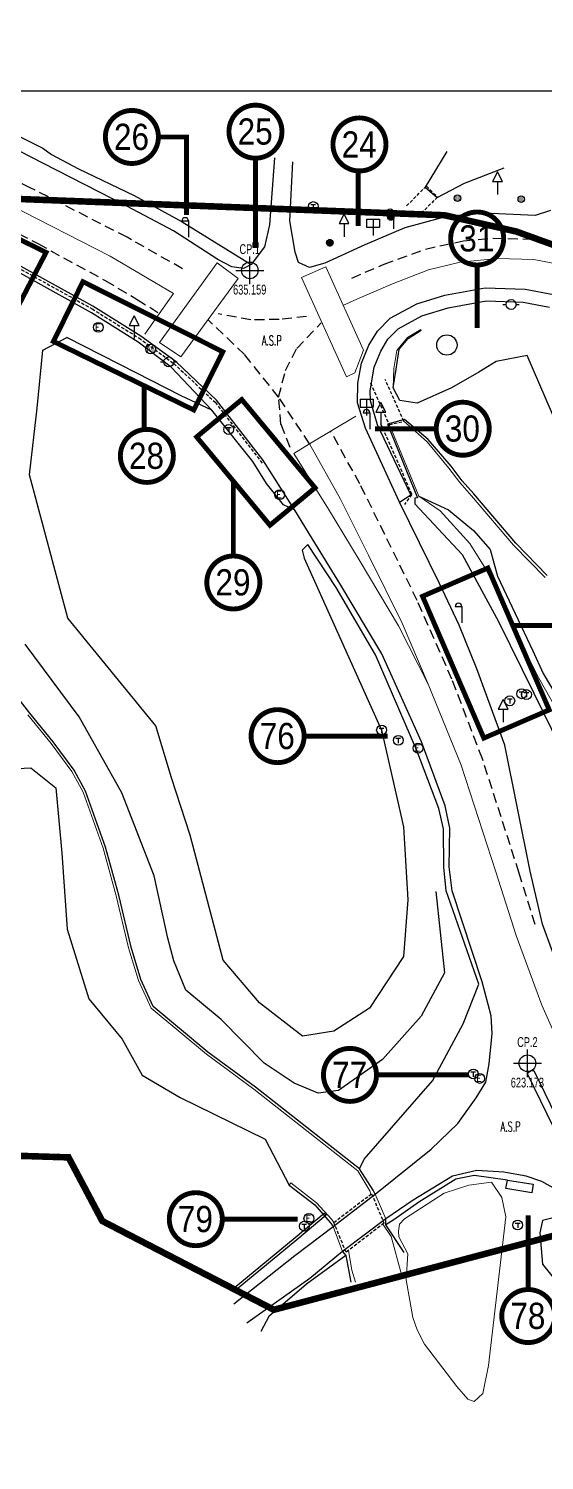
# Model space of a CAD drawing. Extents: x 120542 to 122291, y 586607 to 587713.
# Drawn here: x 120858.6 to 120937.3, y 587350.8 to 587569.5 of the extents above; entities that cross this region are included whole.
import ezdxf
from ezdxf.enums import TextEntityAlignment as Align

# ---------------------------------------------------------------- set-up
doc = ezdxf.new("R2010")
doc.units = 0
doc.header["$MEASUREMENT"] = 0
doc.linetypes.add('DASHED', pattern=[0.75, 0.5, -0.25])
doc.linetypes.add('PHANTOM2', pattern=[1.25, 0.625, -0.125, 0.125, -0.125, 0.125, -0.125])
for name, color, linetype in [('_0넘버링', 7, 'Continuous'), ('_조사구역', 6, 'Continuous'), ('가드레일', 114, 'Continuous'), ('가로등', 7, 'Continuous'), ('갈매기표지판', 2, 'Continuous'), ('기준점', 1, 'Continuous'), ('도로_보도블럭', 202, 'Continuous'), ('도로_아스콘', 1, 'Continuous'), ('반사경', 1, 'Continuous'), ('석축_상단', 25, 'SUKCHUK'), ('수로(박스)', 5, 'DASHED'), ('수로(유형)', 144, 'Continuous'), ('신호등', 1, 'Continuous'), ('안내표지판', 3, 'Continuous'), ('옹벽_상단', 2, 'ONGBYUCK'), ('이정표', 2, 'Continuous'), ('전력주', 2, 'Continuous'), ('주의표지판', 1, 'Continuous'), ('지형_상단', 7, 'SUNGJEULTO'), ('지형_하단', 7, 'Continuous'), ('집수맨홀', 144, 'Continuous'), ('차선', 7, 'DASHED'), ('통신주', 2, 'Continuous'), ('화단', 3, 'Continuous')]:
    doc.layers.add(name, color=color, linetype=linetype)
for name, color, linetype, lineweight in [('교량', 4, 'Continuous', 18), ('바닥재질', 254, 'Continuous', 20), ('밭', 3, 'Continuous', 18), ('석축_하단', 30, 'Continuous', 18), ('옹벽_하단', 2, 'Continuous', 18), ('일단정지선', 7, 'Continuous', 20), ('중앙선', 2, 'Continuous', 18), ('횡단보도', 254, 'Continuous', 9)]:
    doc.layers.add(name, color=color, linetype=linetype, lineweight=lineweight)
doc.styles.add('GHS', font='simplex.shx', dxfattribs={"bigfont": 'ngsw.shx'})
doc.styles.add('JKS_FONT', font='', dxfattribs={"height": 1.5})
doc.styles.add('sks-ghs', font='romans.shx', dxfattribs={"bigfont": 'ghs.shx'})
doc.styles.get("Standard").update_dxf_attribs({"font": 'NGULIM.TTF'})
doc.styles.get('JKS_FONT').set_extended_font_data('Expo M')
doc.linetypes.add('ONGBYUCK', pattern='A,1,0,[")",sks-ghs,S=0.5,R=90,X=0.5,Y=0],2', length=3)
doc.linetypes.add('SUKCHUK', pattern='A,1,["V",sks-ghs,S=0.5,R=0,X=0.5,Y=0],0.25,["V",sks-ghs,S=0.5,R=0,X=0.5,Y=0],0.25,["V",sks-ghs,S=0.5,R=0,X=0.5,Y=0],1', length=2.5)
doc.linetypes.add('SUNGJEULTO', pattern='A,0.25,["|",sks-ghs,S=0.3,R=0,X=0.5,Y=0.1],0.55,["|",sks-ghs,S=0.15,R=0,X=0.5,Y=0.05],0.25', length=1.05)

# ---------------------------------------------------------------- blocks, each defined once
blk = doc.blocks.new('기준점')
at = {"layer": '기준점', "linetype": 'Continuous'}
for p, q in [((-2.12, 0), (2.12, 0)), ((0, -2.12), (0, 2.12))]:
    blk.add_line(p, q, dxfattribs=at)
blk.add_circle((0, 0), 1.27, dxfattribs=at)
blk = doc.blocks.new('가로등')
at = {"layer": '가로등'}
for points in [[(-1, 2.5), (0, 2.5)], [(0, 2.5), (0, 0)]]:
    blk.add_lwpolyline(points, dxfattribs=at)
blk.add_arc((-0.5, 2.5), 0.5, 0, 180, dxfattribs=at)
blk = doc.blocks.new('갈매기표지판')
at = {"layer": '갈매기표지판'}
h = blk.add_hatch(dxfattribs=at)
h.set_pattern_fill('DOTS', color=256, scale=0.05, style=0)
h.set_pattern_definition([(0, (-231375.344, -556118.692), (0.0396875, 0.079375), [0, -0.079375])])
edge = h.paths.add_edge_path()
edge.add_arc((0, 0), 0.5, 0, 360)
blk.add_circle((0, 0), 0.5, dxfattribs=at)
blk = doc.blocks.new('전력주')
at = {"layer": '전력주'}
blk.add_circle((0, 0), 0.75, dxfattribs=at)
at = {"layer": '전력주', "style": 'GHS'}
blk.add_text('E', height=1, rotation=359.9995, dxfattribs=at).set_placement((-0.5, -0.48))
blk = doc.blocks.new('집수맨홀')
at = {"layer": '집수맨홀'}
blk.add_lwpolyline([(-0.37, 0.37), (0.38, 0.37), (0.38, -0.38), (-0.37, -0.38)], close=True, dxfattribs=at)
at = {"layer": '집수맨홀', "color": 251}
for points in [[(-0.37, 0.3), (0.38, 0.3)], [(-0.37, 0.22), (0.38, 0.22)], [(-0.37, 0.15), (0.38, 0.15)], [(-0.37, 0.07), (0.38, 0.07)], [(-0.37, 0), (0.38, 0)], [(-0.37, -0.08), (0.38, -0.08)], [(-0.37, -0.15), (0.38, -0.15)], [(-0.37, -0.23), (0.38, -0.23)], [(-0.37, -0.3), (0.38, -0.3)]]:
    blk.add_lwpolyline(points, dxfattribs=at)
blk = doc.blocks.new('주의표지판')
at = {"layer": '주의표지판'}
for points in [[(0, 3.5), (-0.75, 2)], [(0.75, 2), (0, 3.5)], [(-0.75, 2), (0.75, 2)], [(0, 2), (0, 0)]]:
    blk.add_lwpolyline(points, dxfattribs=at)
blk = doc.blocks.new('이정표')
at = {"layer": '이정표', "color": 0}
for p, q in [((-1, 2.5), (1, 2.5)), ((-1, 2.5), (-1, 1.3)), ((0, 2.5), (0, 0)), ((1, 2.5), (1, 1.3)), ((-1, 1.3), (1, 1.3))]:
    blk.add_line(p, q, dxfattribs=at)
blk = doc.blocks.new('신호등')
at = {"layer": '신호등'}
for points in [[(-1.25, 0), (-0.75, 0)], [(0.75, 0), (1.25, 0)]]:
    blk.add_lwpolyline(points, dxfattribs=at)
blk.add_circle((0, 0), 0.75, dxfattribs=at)
blk = doc.blocks.new('통신주')
at = {"layer": '통신주', "flags": 128}
for points in [[(-0.37, 0.31), (0.35, 0.31)], [(0, 0.31), (0, -0.42)]]:
    blk.add_lwpolyline(points, dxfattribs=at)
at = {"layer": '통신주'}
blk.add_circle((0, 0), 0.75, dxfattribs=at)
blk = doc.blocks.new('반사경')
at = {"layer": '반사경'}
blk.add_circle((0, 0), 0.75, dxfattribs=at)
blk.add_text('M', height=1, dxfattribs=at).set_placement((-0.6, -0.48))

msp = doc.modelspace()

# ---------------------------------------------------------------- linework, layer by layer
msp.add_lwpolyline([(120805.5, 587285), (120805.5, 587560), (121255.5, 587560), (121255.5, 587285), (120805.5, 587285)])
at = {"layer": '_0넘버링', "linetype": 'Continuous', "const_width": 0.75, "flags": 128}
for points in [[(120870.28, 587552.95, -1), (120878.38, 587552.95, -1)], [(120889.15, 587553.76, -1), (120897.25, 587553.76, -1)], [(120923, 587537.44, -1), (120931.1, 587537.44, -1)], [(120920.8, 587508.38, -1), (120928.9, 587508.38, -1)], [(120885.77, 587484.89, -1), (120893.87, 587484.89, -1)], [(120892.53, 587461.42, -1), (120900.63, 587461.42, -1)], [(120903.58, 587409.67, -1), (120911.68, 587409.67, -1)], [(120880.04, 587387.63, -1), (120888.14, 587387.63, -1)], [(120930.8, 587372.83, -1), (120938.9, 587372.83, -1)]]:
    msp.add_lwpolyline(points, format="xyb", close=True, dxfattribs=at)
for points, elevation in [([(120905.03, 587551.81, -1), (120913.13, 587551.81, -1)], -639), ([(120872.57, 587504.23, -1), (120880.67, 587504.23, -1)], -6)]:
    msp.add_lwpolyline(points, format="xyb", close=True, dxfattribs=dict(at, elevation=elevation))
for points in [[(120882.66, 587541.03), (120882.66, 587552.95), (120878.38, 587552.95)], [(120893.2, 587536.82), (120893.2, 587549.71)], [(120908.89, 587539.34), (120908.89, 587547.63)], [(120927.05, 587523.76), (120927.05, 587533.39)], [(120911.43, 587508.38), (120920.8, 587508.38)], [(120889.82, 587500.39), (120889.82, 587488.92)], [(120913.36, 587461.42), (120900.63, 587461.42)], [(120925.72, 587409.67), (120911.68, 587409.67)], [(120934.85, 587388.22), (120934.85, 587376.88)], [(120899.64, 587387.63), (120888.14, 587387.63)]]:
    msp.add_lwpolyline(points, dxfattribs=at)
at = {"layer": '_0넘버링', "linetype": 'Continuous', "const_width": 0.75, "elevation": 633, "flags": 128}
for points in [[(120856.39, 587525.99), (120834.97, 587536.61), (120839.63, 587545.99), (120861.23, 587535.31)], [(120883.77, 587511.25), (120862.35, 587521.72), (120866.86, 587530.85), (120888.23, 587520.13)]]:
    msp.add_lwpolyline(points, close=True, dxfattribs=at)
at = {"layer": '_0넘버링', "linetype": 'Continuous', "const_width": 0.75, "flags": 128}
for points, elevation in [([(120876.2, 587514.95), (120876.2, 587508.45)], 633), ([(120932.51, 587478.33), (120940.5, 587478.33)], 624.26)]:
    msp.add_lwpolyline(points, dxfattribs=dict(at, elevation=elevation))
for points in [[(120884.22, 587507.13), (120895.41, 587493.64), (120902.3, 587499.36), (120891.11, 587512.84)], [(120918.71, 587482.78), (120928.69, 587487.1), (120938.05, 587465.43), (120928.07, 587461.12)]]:
    msp.add_lwpolyline(points, close=True, dxfattribs=at)
at = {"layer": '_0넘버링', "linetype": 'Continuous'}
msp.add_circle((120922.43, 587521.17), 1.55, dxfattribs=at)
at = {"layer": '_조사구역', "color": 1, "linetype": 'PHANTOM2', "ltscale": 10, "const_width": 1, "flags": 128}
msp.add_lwpolyline([(120942.73, 587386.16), (120969.77, 587373.17), (120970.39, 587355.26), (120996.29, 587307.6), (121014.99, 587313.66), (121016.02, 587277.86), (121047.83, 587241.4), (121037.77, 587223.26), (121063.21, 587189.12), (121067.26, 587176.25), (121077.98, 587158.53), (121078.75, 587148.73), (121085.96, 587140.35), (121088.79, 587120.65), (121118.55, 587113.52), (121147.24, 587044.94), (120862.79, 587014.52), (120854.87, 586964.35), (120887.03, 586933.69), (120856.91, 586913.09), (120845.14, 586891.51), (120835.39, 586877.63), (120823.7, 586865.29), (120771.16, 586826.09), (120831.32, 586803.5), (120866.24, 586814.66), (120890.52, 586752.11), (120934.32, 586765.96), (120985.17, 586829.53), (121013.59, 586807.2), (121028.45, 586804.98), (121064.67, 586804.08), (121086.32, 586710.01), (121112.13, 586724.4), (121131.77, 586719.51), (121179.99, 586733.06), (121203.55, 586842.49), (121212.05, 586846.4), (121187.19, 586899.13), (121247.41, 586973.95), (121253.28, 586973.7), (121268.7, 586987.04), (121277.57, 587010.52), (121307.56, 587010.67), (121320.26, 587005.27), (121334.53, 587007.69), (121358.36, 587005.3), (121377.01, 587042.97), (121399.54, 587073.97), (121413.69, 587082.99), (121464.57, 587085.36), (121492.22, 587065.33), (121549.85, 587023.61), (121571.25, 587072.4), (121627.06, 587079.46), (121687.79, 587127.69), (121765.91, 587161.14), (121787.7, 587076.86), (121871.05, 586990.75), (121916.73, 586900.5), (122030.17, 586949.19), (122128.5, 586978.21), (122124.52, 587047.59), (122116.24, 587072.33), (122123.19, 587086.44), (122112.92, 587128.07), (122080.89, 587161.55), (122095.32, 587225.96), (122094.86, 587283.94), (122081.68, 587322.9), (122092.65, 587349.17), (122097.02, 587360.59), (122084.13, 587404.24), (122073.39, 587425.61), (122076.86, 587447.62), (122074.44, 587460.5), (122072.5, 587470.82), (122059.86, 587484.02), (122048.86, 587494.28), (122045.6, 587510.39), (122000.94, 587515.2), (121855.6, 587433.14), (121827.86, 587452.06), (121811.36, 587382.45), (121746.85, 587366.99), (121710.16, 587366.44), (121625.79, 587365.18), (121668.35, 587429.01), (121684.54, 587454.25), (121695.8, 587469.72), (121717.52, 587499.53), (121656.51, 587568.96), (121635.67, 587565.59), (121586.87, 587554.29), (121547.43, 587532.99), (121536.15, 587517.51), (121511.71, 587514.18), (121307.18, 587493.88), (121267.91, 587463.58), (121243.76, 587490.95), (121232.41, 587498.91), (121205.85, 587500.55), (121174.8, 587522.94), (121143.22, 587537.24), (121123.8, 587545.84), (121113.64, 587566.46), (121103.26, 587558.24), (121056.07, 587553.66), (121033.41, 587552.73), (121024.03, 587549.68), (121003.93, 587541.06), (120973.53, 587523.84), (120933.05, 587538.5), (120929.86, 587539.23), (120929.58, 587539.29), (120922.09, 587540.99), (120800.6, 587545.64), (120748.17, 587511.92), (120773.67, 587466.36), (120785.63, 587461.4), (120792.72, 587449.91), (120813.97, 587451.16), (120822.53, 587441.61), (120841.91, 587438.02), (120843.52, 587397.73), (120864.66, 587397.07), (120869.81, 587387.35), (120896.01, 587373.79)], close=True, dxfattribs=at)
at = {"layer": '가드레일', "linetype": 'DASHED'}
for p, q in [((120857.44, 587532.71, 636.37), (120868.26, 587526.69, 635.71)), ((120868.26, 587526.69, 635.71), (120875.4, 587522.25, 635.12)), ((120875.4, 587522.25, 635.12), (120880.73, 587518.35, 634.64)), ((120880.73, 587518.35, 634.64), (120887.04, 587512.42, 633.98)), ((120887.04, 587512.42, 633.98), (120894.33, 587503.01, 632.93)), ((120912.31, 587509.18, 632.87), (120917.08, 587498.31, 631.72)), ((120917.08, 587498.31, 631.72), (120915.93, 587496.81, 631.59))]:
    msp.add_line(p, q, dxfattribs=at)
at = {"layer": '교량'}
msp.add_lwpolyline([(120911.46, 587391.47), (120905.04, 587386.49), (120906.48, 587382.67), (120913.13, 587387.66), (120911.46, 587391.47)], dxfattribs=at)
at = {"layer": '도로_보도블럭'}
for p, q in [((120847.26, 587557.96, 637.72), (120860.71, 587551.23, 636.98)), ((120860.71, 587551.23, 636.98), (120862.06, 587550.27, 636.9)), ((120862.06, 587550.27, 636.9), (120866.18, 587548.06, 636.67)), ((120866.18, 587548.06, 636.67), (120874.7, 587544.02, 636.21)), ((120874.7, 587544.02, 636.21), (120882.02, 587540.01, 635.73)), ((120882.02, 587540.01, 635.73), (120892.55, 587533.47, 635.04)), ((120918.59, 587525.61, 635.08), (120922.6, 587526.83, 635.38)), ((120922.6, 587526.83, 635.38), (120928.41, 587527.9, 635.73)), ((120928.41, 587527.9, 635.73), (120934.07, 587527.7, 635.96)), ((120934.07, 587527.7, 635.96), (120938.11, 587526.96)), ((120914.97, 587523.66, 634.76), (120918.59, 587525.61, 635.08)), ((120912.32, 587520.25, 634.11), (120913.41, 587522.07)), ((120913.41, 587522.07), (120914.97, 587523.66, 634.76)), ((120911.33, 587517.81, 633.7), (120912.32, 587520.25, 634.11)), ((120910.69, 587514.16, 633.29), (120911.33, 587517.81, 633.7)), ((120910.78, 587512.64, 633.17), (120910.69, 587514.16, 633.29)), ((120911.81, 587508.97, 632.84), (120910.78, 587512.64, 633.17)), ((120916.93, 587498.28, 631.75), (120911.81, 587508.97, 632.84)), ((120915.21, 587497.17, 631.55), (120916.93, 587498.28, 631.75))]:
    msp.add_line(p, q, dxfattribs=at)
at = {"layer": '도로_아스콘'}
for p, q in [((120860.75, 587548.94, 636.69), (120846.87, 587556.03, 637.46)), ((120873.54, 587542.38, 636.01), (120860.75, 587548.94, 636.69)), ((120896.11, 587549.77, 636.25), (120895.34, 587539.51, 635.21)), ((120898.45, 587540.14, 635.19), (120898.93, 587549.16, 636.13)), ((120880.71, 587538.59, 635.5), (120873.54, 587542.38, 636.01)), ((120938.26, 587541.74, 636.13), (120935.91, 587540.95, 635.96)), ((120895.34, 587539.51, 635.21), (120894.58, 587536.16, 635.03)), ((120899.28, 587535.36, 634.86), (120898.45, 587540.14, 635.19)), ((120921.47, 587540.56, 635.44), (120916.01, 587539.07, 635.21)), ((120926.97, 587541.35, 635.66), (120921.47, 587540.56, 635.44)), ((120935.91, 587540.95, 635.96), (120926.97, 587541.35, 635.66)), ((120887.47, 587534.21, 635.24), (120880.71, 587538.59, 635.5)), ((120916.01, 587539.07, 635.21), (120909.92, 587536.46, 634.96)), ((120894.58, 587536.16, 635.03), (120892.55, 587533.47, 635.04)), ((120899.77, 587533.78, 634.73), (120899.28, 587535.36, 634.86)), ((120909.92, 587536.46, 634.96), (120903.8, 587533.66, 634.72)), ((120868.35, 587527.09, 635.52), (120857.44, 587533.17, 636.25)), ((120889.6, 587533.09, 635.14), (120887.47, 587534.21, 635.24)), ((120891.39, 587532.84, 635.07), (120889.6, 587533.09, 635.14)), ((120892.55, 587533.47, 635.04), (120891.39, 587532.84, 635.07)), ((120901.45, 587533.01, 634.7), (120899.77, 587533.78, 634.73)), ((120903.8, 587533.66, 634.72), (120901.45, 587533.01, 634.7)), ((120917.82, 587527.46, 634.84), (120922.12, 587528.78, 635.18)), ((120922.12, 587528.78, 635.18), (120928.26, 587529.91, 635.52)), ((120928.26, 587529.91, 635.52), (120934.37, 587529.69, 635.79)), ((120934.37, 587529.69, 635.79), (120938.73, 587528.88, 635.93)), ((120875.69, 587522.52, 634.99), (120868.35, 587527.09, 635.52)), ((120913.76, 587525.28, 634.56), (120917.82, 587527.46, 634.84)), ((120911.82, 587523.3, 634.21), (120913.76, 587525.28, 634.56)), ((120881.09, 587518.58, 634.4), (120875.69, 587522.52, 634.99)), ((120910.52, 587521.15, 633.95), (120911.82, 587523.3, 634.21)), ((120909.4, 587518.38, 633.73), (120910.52, 587521.15, 633.95)), ((120887.27, 587512.76, 633.74), (120881.09, 587518.58, 634.4)), ((120908.81, 587515.36, 633.49), (120909.4, 587518.38, 633.73)), ((120908.78, 587512.34, 633.15), (120908.81, 587515.36, 633.49)), ((120894.32, 587503.63, 632.76), (120887.27, 587512.76, 633.74)), ((120910, 587508.46, 632.72), (120908.78, 587512.34, 633.15)), ((120915.21, 587497.17, 631.55), (120910, 587508.46, 632.72)), ((120899.22, 587495.94, 631.95), (120894.32, 587503.63, 632.76)), ((120901.88, 587491.59, 631.49), (120899.22, 587495.94, 631.95)), ((120921.28, 587484.76, 630.32), (120915.21, 587497.17, 631.55)), ((120906.09, 587484.74, 630.74), (120901.88, 587491.59, 631.49)), ((120912.5, 587473.97, 629.61), (120906.09, 587484.74, 630.74)), ((120924.28, 587478.38, 629.64), (120921.28, 587484.76, 630.32)), ((120926.98, 587471.72, 629.04), (120924.28, 587478.38, 629.64)), ((120918.54, 587460.55, 628.2), (120912.5, 587473.97, 629.61)), ((120931.26, 587460.05, 627.98), (120926.98, 587471.72, 629.04)), ((120922.15, 587450.77, 627.24), (120918.54, 587460.55, 628.2)), ((120935.12, 587440.77, 625.92), (120931.26, 587460.05, 627.98)), ((120922.9, 587447.38, 626.9), (120922.15, 587450.77, 627.24)), ((120922.8, 587441.43, 626.3), (120922.9, 587447.38, 626.9)), ((120923.23, 587437.77, 625.89), (120922.8, 587441.43, 626.3)), ((120937.05, 587432.72, 624.99), (120935.12, 587440.77, 625.92)), ((120927.8, 587423.91, 624.48), (120923.23, 587437.77, 625.89)), ((120941.14, 587421.37, 623.52), (120937.05, 587432.72, 624.99)), ((120929.21, 587418.69, 623.91), (120927.8, 587423.91, 624.48)), ((120929.33, 587416.01, 623.66), (120929.21, 587418.69, 623.91)), ((120928.86, 587411.34, 623.23), (120929.33, 587416.01, 623.66)), ((120928.36, 587408.54, 623), (120928.86, 587411.34, 623.23)), ((120926.9, 587406.19, 622.73), (120928.36, 587408.54, 623)), ((120924.09, 587402.26, 622.56), (120926.9, 587406.19, 622.73)), ((120920.02, 587398.32, 622.43), (120924.09, 587402.26, 622.56)), ((120911.46, 587391.47, 622.44), (120920.02, 587398.32, 622.43)), ((120927.01, 587395.05, 622.17), (120923.27, 587394.19, 622.34)), ((120931.12, 587394.83, 621.92), (120927.01, 587395.05, 622.17)), ((120923.27, 587394.19, 622.34), (120917.27, 587390.51, 622.41)), ((120934.53, 587394.21, 621.71), (120931.12, 587394.83, 621.92)), ((120936.94, 587393.4, 621.45), (120934.53, 587394.21, 621.71)), ((120940.28, 587391.5, 621.12), (120936.94, 587393.4, 621.45)), ((120905.04, 587386.49, 622.56), (120911.46, 587391.47, 622.44)), ((120917.27, 587390.51, 622.41), (120913.13, 587387.66, 622.45)), ((120899.23, 587382.1, 622.53), (120905.04, 587386.49, 622.56)), ((120913.13, 587387.66, 622.45), (120906.48, 587382.67, 622.49)), ((120889.92, 587374.7, 622.74), (120899.23, 587382.1, 622.53)), ((120906.48, 587382.67, 622.49), (120901.52, 587378.55, 622.56)), ((120901.52, 587378.55, 622.56), (120891.9, 587371.74, 622.84))]:
    msp.add_line(p, q, dxfattribs=at)
at = {"layer": '밭'}
msp.add_lwpolyline([(120927.89, 587360.99), (120926.59, 587359.76), (120925.65, 587360.13), (120923.95, 587362.08), (120919.03, 587368.54), (120917.89, 587370.74), (120917.22, 587372.61), (120916.22, 587378.35), (120916.46, 587382.36), (120915.1, 587384.94), (120915.05, 587385.81), (120915.18, 587386.86), (120915.94, 587387.67), (120922.01, 587391.59), (120925.76, 587392.8), (120929.23, 587393.26), (120929.23, 587393.26), (120929.23, 587393.26), (120929.23, 587393.26), (120930.83, 587390.92), (120931.45, 587387.98), (120928.79, 587365.29), (120927.89, 587360.99)], dxfattribs=at)
at = {"layer": '석축_상단'}
for p, q in [((120925.14, 587545.87, 635.94), (120931.18, 587548.25, 636.22)), ((120915.15, 587520.51, 635.23), (120916.52, 587522.15, 635.18)), ((120916.52, 587522.15, 635.18), (120918.49, 587523.46, 635.21)), ((120914.69, 587517.48, 635.13), (120915.15, 587520.51, 635.23)), ((120914.23, 587514.62, 635.05), (120914.69, 587517.48, 635.13)), ((120915.26, 587512.67, 634.32), (120914.23, 587514.62, 635.05)), ((120923.09, 587502.65, 630.34), (120919.56, 587506.73, 631.1)), ((120924.77, 587500.44, 629.96), (120923.09, 587502.65, 630.34)), ((120926.55, 587498.42, 629.58), (120924.77, 587500.44, 629.96)), ((120932.93, 587490.9, 628.2), (120926.55, 587498.42, 629.58)), ((120937.74, 587485.94, 627.23), (120932.93, 587490.9, 628.2))]:
    msp.add_line(p, q, dxfattribs=at)
at = {"layer": '석축_하단'}
for p, q in [((120916.39, 587522.32, 634.94), (120914.8, 587520.35, 634.62)), ((120918.46, 587523.55, 635.1), (120916.39, 587522.32, 634.94)), ((120918.49, 587523.46, 635.21), (120918.46, 587523.55, 635.1)), ((120914.8, 587520.35, 634.62), (120914.32, 587517.59, 634.49)), ((120914.32, 587517.59, 634.49), (120914.23, 587514.62, 635.05)), ((120919.4, 587506.4, 626.66), (120922.74, 587502.37, 625.52)), ((120922.74, 587502.37, 625.52), (120924.42, 587500.15, 624.91)), ((120924.42, 587500.15, 624.91), (120926.21, 587498.12, 624.91)), ((120926.21, 587498.12, 624.91), (120932.6, 587490.6, 624.04)), ((120932.6, 587490.6, 624.04), (120937.42, 587485.63, 624.46))]:
    msp.add_line(p, q, dxfattribs=at)
at = {"layer": '수로(박스)'}
for points in [[(120916.27, 587542.43), (120919.29, 587545.44), (120920.99, 587543.77), (120917.97, 587540.76)], [(120910.76, 587515.38), (120913.62, 587509), (120915.87, 587509.53), (120913.01, 587515.91)], [(120907.04, 587382.57), (120905.16, 587387.13), (120910.93, 587391.52), (120912.82, 587387.01), (120907.04, 587382.57)]]:
    msp.add_lwpolyline(points, dxfattribs=at)
at = {"layer": '수로(유형)'}
msp.add_lwpolyline([(120889.97, 587377.15), (120899.25, 587384.83), (120903.71, 587388.57), (120903.99, 587388.23), (120899.54, 587384.49), (120890.26, 587376.81)], dxfattribs=at)
at = {"layer": '안내표지판'}
msp.add_lwpolyline([(120931.66, 587393.58), (120935.62, 587392.96), (120935.41, 587391.66), (120931.45, 587392.29)], close=True, dxfattribs=at)
at = {"layer": '옹벽_상단'}
for p, q in [((120922.44, 587550.75, 636.1), (120919.11, 587545.29, 635.7)), ((120920.96, 587543.72, 635.69), (120925.14, 587545.87, 635.94)), ((120919.11, 587545.29, 635.7), (120920.96, 587543.72, 635.69)), ((120915.93, 587509.8, 632.83), (120913.37, 587509.08, 632.77)), ((120913.37, 587509.08, 632.77), (120917.95, 587497.83, 632.49)), ((120919.56, 587506.73, 631.1), (120915.93, 587509.8, 632.83)), ((120917.53, 587497.77, 631.74), (120917.51, 587496.9, 631.67)), ((120917.95, 587497.83, 632.49), (120917.53, 587497.77, 631.74)), ((120917.51, 587496.9, 631.67), (120924.76, 587489.15, 629.61)), ((120924.76, 587489.15, 629.61), (120930.3, 587478.91, 628.66)), ((120930.3, 587478.91, 628.66), (120935.71, 587467.97, 627.61)), ((120858.73, 587464.93, 626.2), (120854.28, 587470.67, 626.47)), ((120935.71, 587467.97, 627.61), (120941.09, 587456.99, 626.41)), ((120862.32, 587460.53, 625.9), (120858.73, 587464.93, 626.2)), ((120865.52, 587456.22, 625.73), (120862.32, 587460.53, 625.9)), ((120867.27, 587453.01, 625.48), (120865.52, 587456.22, 625.73)), ((120870.31, 587444.45, 625.04), (120867.27, 587453.01, 625.48)), ((120872.33, 587437.13, 624.68), (120870.31, 587444.45, 625.04)), ((120874.2, 587429.2, 624.24), (120872.33, 587437.13, 624.68)), ((120875.71, 587424.22, 623.96), (120874.2, 587429.2, 624.24)), ((120877.59, 587420.1, 623.77), (120875.71, 587424.22, 623.96)), ((120885.95, 587413.16, 623.27), (120877.59, 587420.1, 623.77)), ((120893.2, 587407.8, 622.89), (120885.95, 587413.16, 623.27)), ((120906.76, 587397.15, 622.08), (120893.2, 587407.8, 622.89)), ((120909.08, 587395.33, 622.03), (120906.76, 587397.15, 622.08)), ((120911.19, 587392.05, 622.24), (120909.08, 587395.33, 622.03)), ((120898.37, 587392.84, 621.88), (120902.27, 587389.82, 622)), ((120911.46, 587391.47, 622.44), (120911.19, 587392.05, 622.24)), ((120902.27, 587389.82, 622), (120904.63, 587387.11, 622.47)), ((120904.63, 587387.11, 622.47), (120905.04, 587386.49, 622.56)), ((120913.13, 587386.76, 622.13), (120913.13, 587387.66, 622.45)), ((120915.88, 587382.54, 621.94), (120913.13, 587386.76, 622.13)), ((120906.48, 587382.67, 622.49), (120906.98, 587382.09, 622.21)), ((120906.98, 587382.09, 622.21), (120907.74, 587378.03, 622.05))]:
    msp.add_line(p, q, dxfattribs=at)
at = {"layer": '옹벽_하단'}
for p, q in [((120914.01, 587508.11, 626.88), (120913.62, 587509, 626.87)), ((120919.4, 587506.4, 626.66), (120915.87, 587509.53, 626.92)), ((120918.13, 587498.06, 626.55), (120914.01, 587508.11, 626.88)), ((120921.4, 587495.82, 625.57), (120918.13, 587498.06, 626.55)), ((120925.91, 587490.87, 624.98), (120921.4, 587495.82, 625.57)), ((120928.36, 587486.93, 624.84), (120925.91, 587490.87, 624.98)), ((120934.62, 587473.96, 623.96), (120928.36, 587486.93, 624.84)), ((120936.43, 587470.38, 623.38), (120934.62, 587473.96, 623.96)), ((120939.2, 587465.43, 622.55), (120936.43, 587470.38, 623.38)), ((120862.01, 587460.28, 624.34), (120858.42, 587464.68, 624.36)), ((120865.18, 587456.01, 623.81), (120862.01, 587460.28, 624.34)), ((120866.91, 587452.84, 623.45), (120865.18, 587456.01, 623.81)), ((120869.93, 587444.33, 623.18), (120866.91, 587452.84, 623.45)), ((120871.94, 587437.03, 622.81), (120869.93, 587444.33, 623.18)), ((120873.81, 587429.09, 621.95), (120871.94, 587437.03, 622.81)), ((120875.33, 587424.07, 621.77), (120873.81, 587429.09, 621.95)), ((120877.26, 587419.86, 621.61), (120875.33, 587424.07, 621.77)), ((120885.7, 587412.84, 621.09), (120877.26, 587419.86, 621.61)), ((120892.96, 587407.48, 621.02), (120885.7, 587412.84, 621.09)), ((120906.5, 587396.84, 620.02), (120892.96, 587407.48, 621.02)), ((120908.83, 587395.01, 619.9), (120906.5, 587396.84, 620.02)), ((120910.68, 587391.98, 619.76), (120908.83, 587395.01, 619.9)), ((120898.61, 587393.16, 620.05), (120898.37, 587392.84, 621.88)), ((120902.54, 587390.11, 619.98), (120898.61, 587393.16, 620.05)), ((120910.83, 587391.44), (120910.68, 587391.98, 619.76)), ((120904.85, 587387.57, 619.76), (120902.54, 587390.11, 619.98)), ((120905.16, 587387.13, 622.09), (120904.85, 587387.57)), ((120913.94, 587385, 619.45), (120912.64, 587386.87)), ((120915.5, 587379.18, 619.01), (120913.94, 587385, 619.45)), ((120907.92, 587379.86, 619.42), (120907.42, 587382.86)), ((120908.46, 587378.02), (120907.92, 587379.86, 619.42))]:
    msp.add_line(p, q, dxfattribs=at)
at = {"layer": '일단정지선'}
for points in [[(120876.32, 587522.84), (120880.7, 587529.03)], [(120901.46, 587506.08), (120908.52, 587510.32)]]:
    msp.add_lwpolyline(points, dxfattribs=at)
at = {"layer": '중앙선'}
for p, q in [((120870.99, 587534.76, 635.86), (120855.47, 587542.71, 636.78)), ((120880.7, 587529.03, 635.2), (120870.99, 587534.76, 635.86)), ((120919.62, 587532.65, 635.2), (120914.1, 587530.53, 634.91)), ((120924.44, 587533.81, 635.37), (120919.62, 587532.65, 635.2)), ((120930.15, 587534.4, 635.66), (120924.44, 587533.81, 635.37)), ((120935.68, 587534.25, 635.9), (120930.15, 587534.4, 635.66)), ((120940.74, 587533.29, 636.08), (120935.68, 587534.25, 635.9)), ((120914.1, 587530.53, 634.91), (120909.15, 587528.37, 634.53)), ((120909.15, 587528.37, 634.53), (120906.54, 587527.2, 634.42)), ((120901.46, 587506.08, 632.95), (120899.06, 587504.6, 632.82)), ((120899.06, 587504.6, 632.82), (120904.33, 587496.09, 631.92)), ((120906.19, 587497.61, 632.03), (120901.46, 587506.08, 632.95)), ((120904.33, 587496.09, 631.92), (120909.02, 587488.35, 631.06)), ((120910.46, 587489.04, 631.11), (120906.19, 587497.61, 632.03)), ((120915.62, 587478.7, 630.01), (120910.46, 587489.04, 631.11)), ((120909.02, 587488.35, 631.06), (120915.05, 587478.29, 629.97)), ((120915.05, 587478.29, 629.97), (120919.59, 587469.35, 629.07)), ((120919.59, 587469.35, 629.07), (120915.62, 587478.7, 630.01)), ((120924.6, 587457, 627.89), (120919.59, 587469.35, 629.07)), ((120929.9, 587440.68, 626.13), (120924.6, 587457, 627.89)), ((120933.01, 587430.98, 625.08), (120929.9, 587440.68, 626.13)), ((120936.91, 587420.31, 623.8), (120933.01, 587430.98, 625.08)), ((120943.3, 587405.91, 622.2), (120936.91, 587420.31, 623.8))]:
    msp.add_line(p, q, dxfattribs=at)
at = {"layer": '지형_상단', "ltscale": 2}
for p, q in [((120868.18, 587526.09, 635.56), (120857.37, 587532.11, 636.25)), ((120875.3, 587521.59, 635), (120868.18, 587526.09, 635.56)), ((120868.18, 587526.09, 635.56), (120868.18, 587526.09, 635.56)), ((120860.71, 587520.38, 631.85), (120864.42, 587522.34, 633.55)), ((120859.88, 587511.51, 631.78), (120860.71, 587520.38, 631.85)), ((120880.31, 587517.81, 634.49), (120875.3, 587521.59, 635)), ((120934.68, 587519.58, 635.24), (120929.97, 587518.63, 634.86)), ((120947.38, 587490.09, 630.31), (120934.68, 587519.58, 635.24)), ((120886.55, 587511.24, 633.76), (120880.31, 587517.81, 634.49)), ((120929.97, 587518.63, 634.86), (120927.32, 587517.04, 634.78)), ((120927.32, 587517.04, 634.78), (120923.11, 587514.62, 634.88)), ((120923.11, 587514.62, 634.88), (120917.91, 587512.27, 634.37)), ((120858.72, 587501.33, 631.32), (120859.88, 587511.51, 631.78)), ((120892.8, 587503.37, 633.01), (120886.55, 587511.24, 633.76)), ((120917.91, 587512.27, 634.37), (120915.26, 587512.67, 634.32)), ((120894.87, 587500.02, 632.6), (120892.8, 587503.37, 633.01)), ((120864.53, 587479.44, 630.64), (120858.72, 587501.33, 631.32)), ((120897.5, 587496.73, 632.22), (120894.87, 587500.02, 632.6)), ((120918.13, 587498.06, 626.55), (120922.69, 587495.99, 625.2)), ((120899.22, 587495.94, 631.95), (120897.5, 587496.73, 632.22)), ((120922.69, 587495.99, 625.2), (120926.47, 587492.84, 624.98)), ((120926.47, 587492.84, 624.98), (120929.06, 587489.92, 624.8)), ((120901.2, 587490.68, 631.52), (120900.34, 587489.83, 631.53)), ((120900.34, 587489.83, 631.53), (120900.66, 587488.59, 631.46)), ((120905.54, 587484.14, 630.96), (120901.2, 587490.68, 631.52)), ((120929.06, 587489.92, 624.8), (120930.16, 587485.85, 624.66)), ((120900.66, 587488.59, 631.46), (120912.45, 587462.35, 628.77)), ((120930.16, 587485.85, 624.66), (120935.55, 587474.43, 623.88)), ((120911.53, 587473.82, 629.79), (120905.54, 587484.14, 630.96)), ((120877.97, 587462.99, 630.03), (120864.53, 587479.44, 630.64)), ((120917.85, 587459.24, 628.26), (120911.53, 587473.82, 629.79)), ((120935.55, 587474.43, 623.88), (120937.15, 587470.98, 623.43)), ((120937.15, 587470.98, 623.43), (120942.07, 587462.67, 620.85)), ((120880.38, 587455.04, 629.78), (120877.97, 587462.99, 630.03)), ((120912.45, 587462.35, 628.77), (120915.8, 587447.58, 628.51)), ((120921.2, 587450.37, 627.38), (120917.85, 587459.24, 628.26)), ((120854.9, 587456.37, 624.38), (120858.92, 587456.56, 623.77)), ((120858.92, 587456.56, 623.77), (120862.73, 587453.52, 623.62)), ((120883.21, 587446.31, 629.51), (120880.38, 587455.04, 629.78)), ((120862.73, 587453.52, 623.62), (120863.62, 587443.54, 623.06)), ((120921.93, 587447.26, 627.17), (120921.2, 587450.37, 627.38)), ((120915.8, 587447.58), (120916.44, 587436.39)), ((120888.29, 587427.2, 628.91), (120883.21, 587446.31, 629.51)), ((120921.94, 587441.38, 626.58), (120921.93, 587447.26, 627.17)), ((120863.62, 587443.54, 623.06), (120864.47, 587431.92, 623.83)), ((120922.31, 587437.81, 626.13), (120921.94, 587441.38, 626.58)), ((120927.29, 587423.55, 624.63), (120922.31, 587437.81, 626.13)), ((120916.44, 587436.39), (120915.79, 587427.75)), ((120864.47, 587431.92, 623.83), (120867.74, 587421.3, 622.41)), ((120915.79, 587427.75), (120910.62, 587419.84)), ((120893.84, 587420.69, 628.77), (120888.29, 587427.2, 628.91)), ((120924.92, 587417.46, 624.03), (120927.29, 587423.55, 624.63)), ((120867.74, 587421.3, 622.41), (120872.83, 587415.15, 622.22)), ((120900.38, 587415.59, 628.56), (120893.84, 587420.69, 628.77)), ((120910.62, 587419.84), (120905.18, 587416.34)), ((120920.23, 587408.77, 623.3), (120924.92, 587417.46, 624.03)), ((120872.83, 587415.15, 622.22), (120875.91, 587409.64, 621.82)), ((120905.18, 587416.34, 628.46), (120900.38, 587415.59, 628.56)), ((120875.91, 587409.64, 621.82), (120881.71, 587406.2, 621.38)), ((120909.82, 587396.79, 622.72), (120920.23, 587408.77, 623.3)), ((120881.71, 587406.2, 621.38), (120894.68, 587399.87, 620.6)), ((120894.68, 587399.87, 620.6), (120898.37, 587392.84, 621.88)), ((120909.08, 587395.33, 622.03), (120909.82, 587396.79, 622.72)), ((120923.78, 587393.73, 622.46), (120918.15, 587390.22, 622.57)), ((120926.61, 587394.32, 622.25), (120923.78, 587393.73, 622.46)), ((120931.66, 587393.58, 621.95), (120926.61, 587394.32, 622.25)), ((120918.15, 587390.22, 622.57), (120914.34, 587387.52, 622.53)), ((120914.34, 587387.52, 622.53), (120913.13, 587386.76, 622.13)), ((120937, 587387.43, 620.88), (120936.63, 587385.55, 621.13)), ((120940.13, 587388.2, 621.06), (120937, 587387.43, 620.88)), ((120936.63, 587385.55, 621.13), (120937.01, 587380.78, 622.32)), ((120906.98, 587382.09, 622.21), (120901.01, 587377.69, 622.61)), ((120937.01, 587380.78, 622.32), (120945.06, 587370.63, 621.71)), ((120901.01, 587377.69, 622.61), (120895.25, 587372.74, 622.74)), ((120895.25, 587372.74, 622.74), (120894.04, 587370.47, 622.88))]:
    msp.add_line(p, q, dxfattribs=at)
at = {"layer": '지형_하단'}
for p, q in [((120875, 587516.94), (120864.42, 587522.34, 633.55)), ((120881.87, 587513.41), (120875, 587516.94)), ((120886.55, 587511.24, 633.76), (120881.87, 587513.41)), ((120866.29, 587464.38, 626.57), (120858.05, 587475.47, 626.79)), ((120872.82, 587452.74, 626.14), (120866.29, 587464.38, 626.57)), ((120877.72, 587440.1, 625.38), (120872.82, 587452.74, 626.14)), ((120879.8, 587430.56, 624.9), (120877.72, 587440.1, 625.38)), ((120920.73, 587437.68, 625.9), (120922.04, 587425.28, 624.56)), ((120880.73, 587427.07, 624.94), (120879.8, 587430.56, 624.9)), ((120882.55, 587422.63, 624.48), (120880.73, 587427.07, 624.94)), ((120922.04, 587425.28, 624.56), (120918.49, 587418.64, 623.7)), ((120887.97, 587418.15, 624.4), (120882.55, 587422.63, 624.48)), ((120894.52, 587411.46, 623.41), (120887.97, 587418.15, 624.4)), ((120918.49, 587418.64, 623.7), (120912.58, 587412.01, 623.06)), ((120899.11, 587408.43, 623.26), (120894.52, 587411.46, 623.41)), ((120912.58, 587412.01, 623.06), (120905.86, 587407.27, 622.47)), ((120902.77, 587406.86, 622.61), (120899.11, 587408.43, 623.26)), ((120905.86, 587407.27, 622.47), (120902.77, 587406.86, 622.61))]:
    msp.add_line(p, q, dxfattribs=at)
at = {"layer": '차선', "ltscale": 3}
for p, q in [((120858.92, 587545.15), (120845.07, 587551.8)), ((120873.6, 587537.63), (120858.92, 587545.15)), ((120849.06, 587542.3), (120859.96, 587536.66)), ((120882.07, 587532.81), (120873.6, 587537.63)), ((120919.17, 587535.82), (120924.96, 587537.1)), ((120924.96, 587537.1), (120929.5, 587537.51)), ((120929.5, 587537.51), (120935.08, 587537.34)), ((120935.08, 587537.34), (120941.59, 587536.3)), ((120859.96, 587536.66), (120870.27, 587531.01)), ((120912.83, 587533.53), (120919.17, 587535.82)), ((120907.91, 587531.37), (120912.83, 587533.53)), ((120870.27, 587531.01), (120875.16, 587528.14)), ((120875.16, 587528.14), (120878.53, 587525.98)), ((120891.53, 587519.72), (120886.05, 587524.94)), ((120892.5, 587525), (120887.5, 587525.93)), ((120896.81, 587525.08), (120892.5, 587525)), ((120901.01, 587525.51), (120896.81, 587525.08)), ((120899.5, 587520.62), (120903.24, 587524.55)), ((120896.73, 587513.21), (120891.53, 587519.72)), ((120897.78, 587517.26), (120899.5, 587520.62)), ((120896.73, 587513.21), (120897.78, 587517.26)), ((120901.46, 587506.08), (120896.73, 587513.21)), ((120897.09, 587509.04), (120896.73, 587513.21)), ((120898.51, 587505.53), (120897.09, 587509.04)), ((120909.14, 587499.96), (120904.68, 587508.01)), ((120917.89, 587482.14), (120909.14, 587499.96)), ((120923.2, 587470.1), (120917.89, 587482.14)), ((120927.85, 587457.95), (120923.2, 587470.1)), ((120933.44, 587440.51), (120927.85, 587457.95)), ((120935.92, 587432.65), (120933.44, 587440.51))]:
    msp.add_line(p, q, dxfattribs=at)
at = {"layer": '화단'}
msp.add_lwpolyline([(120934.72, 587409.82, -0.341331), (120935.69, 587410.32), (120940.68, 587400.04, -0.785857), (120939.78, 587399.52)], format="xyb", close=True, dxfattribs=at)
at = {"layer": '횡단보도'}
for p, q in [((120887.35, 587533.72), (120878.54, 587521.57)), ((120890.56, 587531.35), (120887.35, 587533.72)), ((120900.23, 587531.46), (120903.93, 587533.11)), ((120903.93, 587533.11), (120909.69, 587520.37)), ((120881.79, 587519.36), (120890.56, 587531.35)), ((120907.09, 587516.29), (120900.23, 587531.46)), ((120878.54, 587521.57), (120881.79, 587519.36)), ((120909.69, 587520.37), (120908.36, 587516.93)), ((120908.36, 587516.93), (120907.09, 587516.29))]:
    msp.add_line(p, q, dxfattribs=at)

# ---------------------------------------------------------------- block references
at = {"layer": '가로등'}
for p in [(120914.26, 587538.92, -2.76), (120882.98, 587537.62), (120910.66, 587508.32), (120924.71, 587478.74)]:
    msp.add_blockref('가로등', p, dxfattribs=at)
at = {"layer": '갈매기표지판'}
for p in [(120924.05, 587543.59), (120933.79, 587543.45), (120913.85, 587540.73, 635.45), (120904.55, 587536.8)]:
    msp.add_blockref('갈매기표지판', p, dxfattribs=at)
at = {"layer": '기준점'}
for p in [(120892.34, 587532.57), (120934.73, 587411.44)]:
    msp.add_blockref('기준점', p, dxfattribs=at)
at = {"layer": '반사경'}
msp.add_blockref('반사경', (120877.19, 587520.57), dxfattribs=at)
at = {"layer": '신호등'}
for p in [(120932.23, 587527.36), (120879.97, 587518.59)]:
    msp.add_blockref('신호등', p, dxfattribs=at)
at = {"layer": '이정표'}
for p in [(120911.15, 587537.88), (120910.17, 587510.39)]:
    msp.add_blockref('이정표', p, dxfattribs=at)
at = {"layer": '전력주'}
for p in [(120869.2, 587523.87), (120896.91, 587498.3), (120918.01, 587459.58), (120927.42, 587409.13), (120901.36, 587387.74)]:
    msp.add_blockref('전력주', p, dxfattribs=at)
at = {"layer": '주의표지판'}
for p in [(120930.16, 587544.14), (120906.73, 587537.72), (120874.67, 587522.14), (120912.34, 587508.89), (120931.02, 587463.53)]:
    msp.add_blockref('주의표지판', p, dxfattribs=at)
at = {"layer": '집수맨홀'}
msp.add_blockref('집수맨홀', (120893.2, 587536.45), dxfattribs=at)
at = {"layer": '통신주'}
for p in [(120902.03, 587542.32), (120889.12, 587508.26), (120932.03, 587466.81), (120933.84, 587467.89), (120934.58, 587467.77), (120912.45, 587462.35), (120915.01, 587460.78), (120926.46, 587409.81), (120900.66, 587386.56), (120933.24, 587386.73)]:
    msp.add_blockref('통신주', p, dxfattribs=at)

# ---------------------------------------------------------------- texts
at = {"layer": '_0넘버링', "linetype": 'Continuous', "style": 'JKS_FONT', "width": 0.9}
for s, p in [('26', (120874.27, 587552.97)), ('25', (120893.15, 587553.79)), ('24', (120909.03, 587551.84, -639)), ('31', (120927, 587537.46)), ('30', (120924.79, 587508.41)), ('28', (120876.56, 587504.25, -6)), ('29', (120889.76, 587484.92)), ('76', (120896.53, 587461.44)), ('77', (120907.57, 587409.69)), ('79', (120884.03, 587387.65)), ('78', (120934.79, 587372.86))]:
    msp.add_text(s, height=4, dxfattribs=at).set_placement(p, align=Align.MIDDLE)
at = {"layer": '기준점', "style": 'JKS_FONT', "width": 0.7}
for s, p in [('CP.1', (120892.32, 587534.62)), ('CP.2', (120934.72, 587413.49))]:
    msp.add_text(s, height=1.5, dxfattribs=at).set_placement(p, align=Align.BOTTOM_CENTER)
for s, p in [('635.159', (120892.32, 587530.38)), ('623.173', (120934.72, 587409.25))]:
    msp.add_text(s, height=1.5, dxfattribs=at).set_placement(p, align=Align.TOP_CENTER)
at = {"layer": '바닥재질', "style": 'GHS', "width": 0.6}
for p in [(120894.16, 587521.1), (120930.63, 587401.02)]:
    msp.add_text('A.S.P', height=1.5, dxfattribs=at).set_placement(p)

doc.saveas('drawing.dxf')
